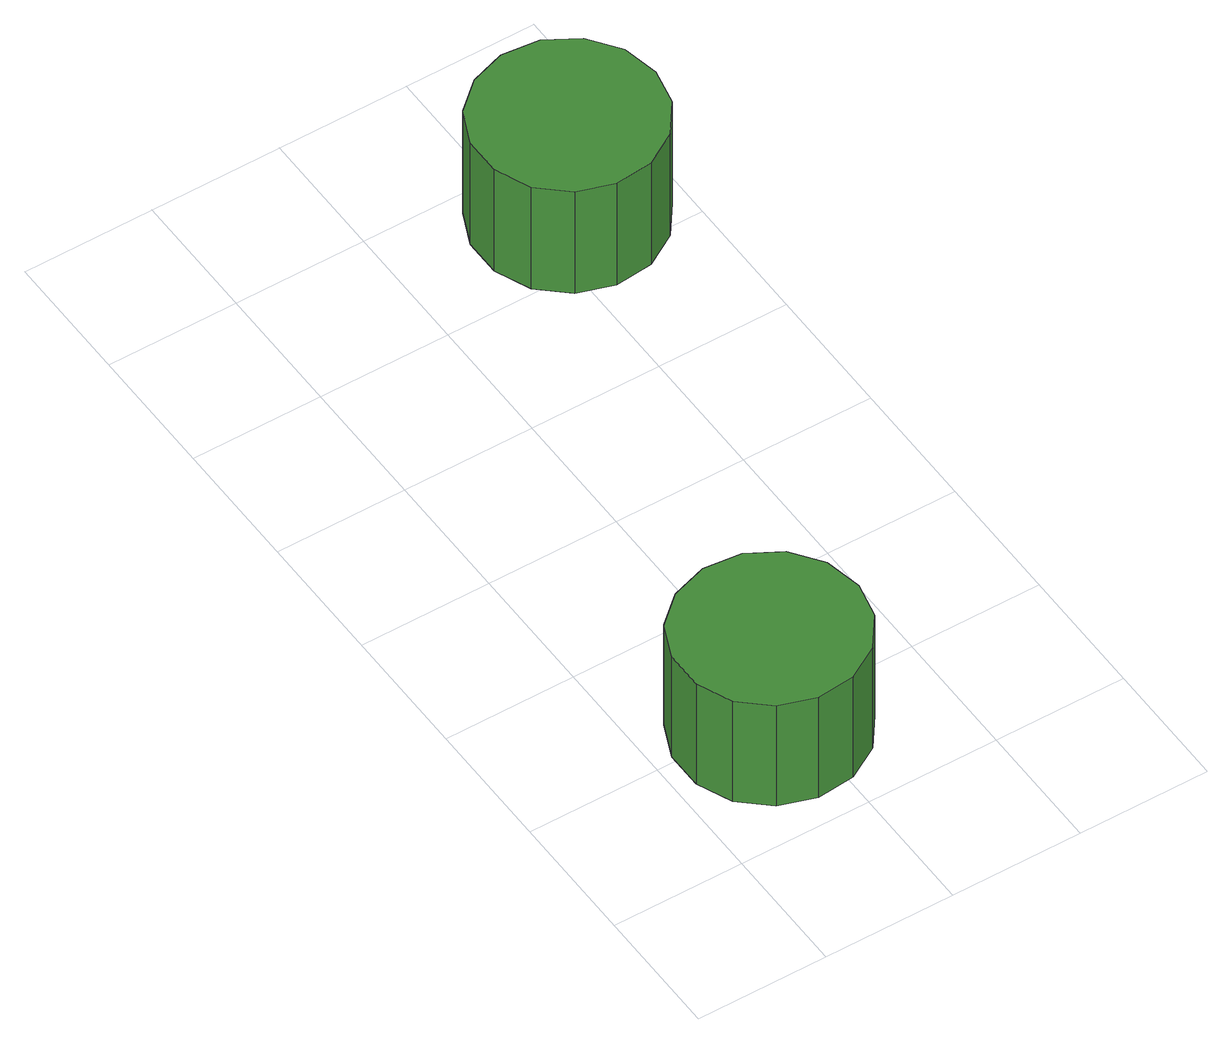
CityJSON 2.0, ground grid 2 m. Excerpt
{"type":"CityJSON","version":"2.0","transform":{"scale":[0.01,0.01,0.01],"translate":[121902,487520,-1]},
"CityObjects":{
"tree1":{"type":"SolitaryVegetationObject","attributes":{"function":"something"},"geometry":[{"type":"MultiSurface","lod":"1","boundaries":[[[0,1,2,3,4,5,6,7,8,9,10,11,12,13,14]],[[15,16,17,18,19,20,21,22,23,24,25,26,27,28,29]],[[0,29,28,1]],[[1,28,27,2]],[[2,27,26,3]],[[3,26,25,4]],[[4,25,24,5]],[[5,24,23,6]],[[6,23,22,7]],[[7,22,21,8]],[[8,21,20,9]],[[9,20,19,10]],[[10,19,18,11]],[[11,18,17,12]],[[12,17,16,13]],[[13,16,15,14]],[[14,15,29,0]]]}]},
"tree2":{"type":"SolitaryVegetationObject","attributes":{"function":"something"},"geometry":[{"type":"MultiSurface","lod":"1","boundaries":[[[30,31,32,33,34,35,36,37,38,39,40,41,42,43,44]],[[45,46,47,48,49,50,51,52,53,54,55,56,57,58,59]],[[30,59,58,31]],[[31,58,57,32]],[[32,57,56,33]],[[33,56,55,34]],[[34,55,54,35]],[[35,54,53,36]],[[36,53,52,37]],[[37,52,51,38]],[[38,51,50,39]],[[39,50,49,40]],[[40,49,48,41]],[[41,48,47,42]],[[42,47,46,43]],[[43,46,45,44]],[[44,45,59,30]]]}]}
},
"vertices":[
[303,179,257],[291,236,257],[257,282,257],[207,311,257],[149,317,257],[94,299,257],[51,261,257],[28,208,257],[28,150,257],[51,97,257],[94,59,257],[149,41,257],[207,47,257],[257,76,257],[291,123,257],[291,123,64],[257,76,64],[207,47,64],[149,41,64],[94,59,64],[51,97,64],[28,150,64],[28,208,64],[51,261,64],[94,299,64],[149,317,64],[207,311,64],[257,282,64],[291,236,64],[303,179,64],
[587,1090,258],[575,1146,258],[541,1192,258],[492,1221,258],[434,1227,258],[380,1209,258],[337,1171,258],[314,1118,258],[314,1061,258],[337,1008,258],[380,970,258],[434,952,258],[492,958,258],[541,987,258],[575,1033,258],[575,1033,62],[541,987,62],[492,958,62],[434,952,62],[380,970,62],[337,1008,62],[314,1061,62],[314,1118,62],[337,1171,62],[380,1209,62],[434,1227,62],[492,1221,62],[541,1192,62],[575,1146,62],[587,1090,62]
]}
